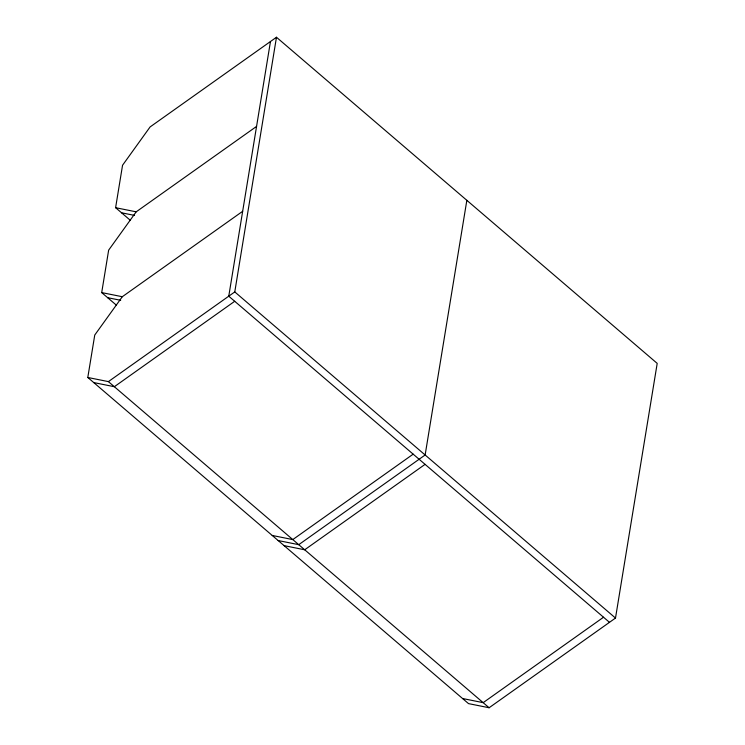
<?xml version="1.0" encoding="UTF-8"?>
<svg xmlns="http://www.w3.org/2000/svg" width="745" height="745" viewBox="0 0 745 745"><rect width="100%" height="100%" fill="white"/><g stroke="black" fill="none" stroke-linecap="round" stroke-linejoin="round"><path stroke-width="1.12" d="M130.384 220.362L115.605 207.697L122.552 165.25L150.099 126.939L276.479 37.25L657.202 363.383L615.5 618.061L489.111 707.75L468.521 703.615L87.798 377.473L94.755 335.036L122.301 296.724L242.665 211.301M116.481 305.254L101.702 292.589L108.649 250.143L136.195 211.831L256.559 126.408M270.463 41.524L228.762 296.193L609.475 622.326M87.798 377.473L108.398 381.617L234.777 291.919L276.479 37.25M466.845 200.321L425.134 454.99L298.754 544.679L278.155 540.544M234.712 301.287L114.348 386.711L93.749 382.576M413.168 454.161L292.804 539.585L272.214 535.45M425.069 464.358L304.705 549.782L284.106 545.638M603.534 617.232L483.17 702.656L462.571 698.512M115.605 207.697L136.195 211.831M121.547 212.791L134.556 215.407M101.702 292.589L122.301 296.724M107.653 297.683L120.662 300.3M234.777 291.919L615.5 618.061M108.398 381.617L489.111 707.75"/></g></svg>
